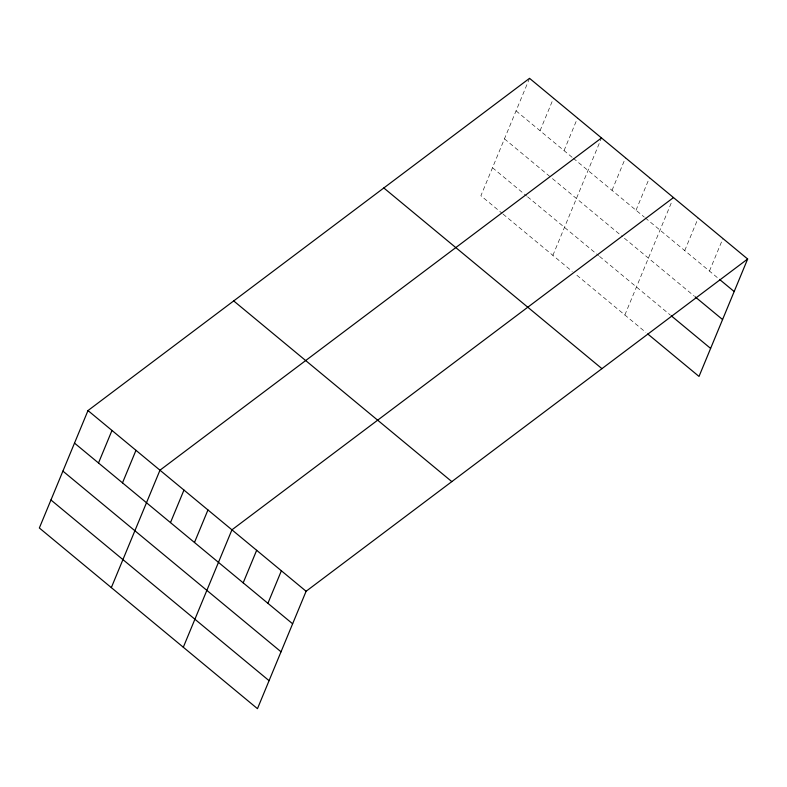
<?xml version="1.0" encoding="UTF-8"?>
<svg xmlns="http://www.w3.org/2000/svg" width="787" height="787" viewBox="0 0 787 787"><rect width="100%" height="100%" fill="white"/><g stroke="black" fill="none" stroke-linecap="round" stroke-linejoin="round"><path stroke-width="0.59" stroke-dasharray="3.94 2.95" d="M529.533 78.326L480.896 195.737L502.126 213.326M540.049 130.731L553.527 98.198M564.043 150.612L577.52 118.07M552.877 255.372L601.052 139.073M612.03 190.356L625.508 157.823M636.024 210.237L649.501 177.705M624.858 314.997L671.636 202.062M684.729 250.591L698.207 218.058M709.451 271.062L722.928 238.53M516.056 110.859L572.346 157.489M573.27 158.256L644.327 217.114M645.251 217.881L718.61 278.647M504.457 138.866L550.595 177.095M552.444 178.619L622.576 236.72M624.416 238.245L694.193 296.04M492.505 167.729L526.641 196.012M527.565 196.78L598.622 255.637M599.546 256.405L670.337 315.046M503.041 214.084L572.257 271.417M576.871 275.243L645.911 332.439"/><path stroke-width="1.18" d="M87.987 410.568L39.35 527.988L257.467 708.674L306.104 591.263L747.65 259.012L529.533 78.326L87.987 410.568L306.104 591.263M98.503 462.982L111.98 430.45M122.497 482.854L135.974 450.321M111.331 587.614L159.968 470.203L601.514 137.951M170.484 522.607L183.961 490.075M194.478 542.489L207.955 509.946M183.302 647.248L231.939 529.828L673.495 197.576M243.183 582.842L256.66 550.3M267.905 603.314L281.382 570.782M747.65 259.012L699.013 376.432L647.74 333.954M719.525 279.405L734.173 291.544M695.108 296.807L722.574 319.552M671.252 315.803L710.612 348.415M383.82 187.965L601.937 368.65M233.7 300.929L451.817 481.614M74.509 443.111L292.626 623.796M62.911 471.118L281.028 651.803M50.948 499.981L269.065 680.666"/></g></svg>
